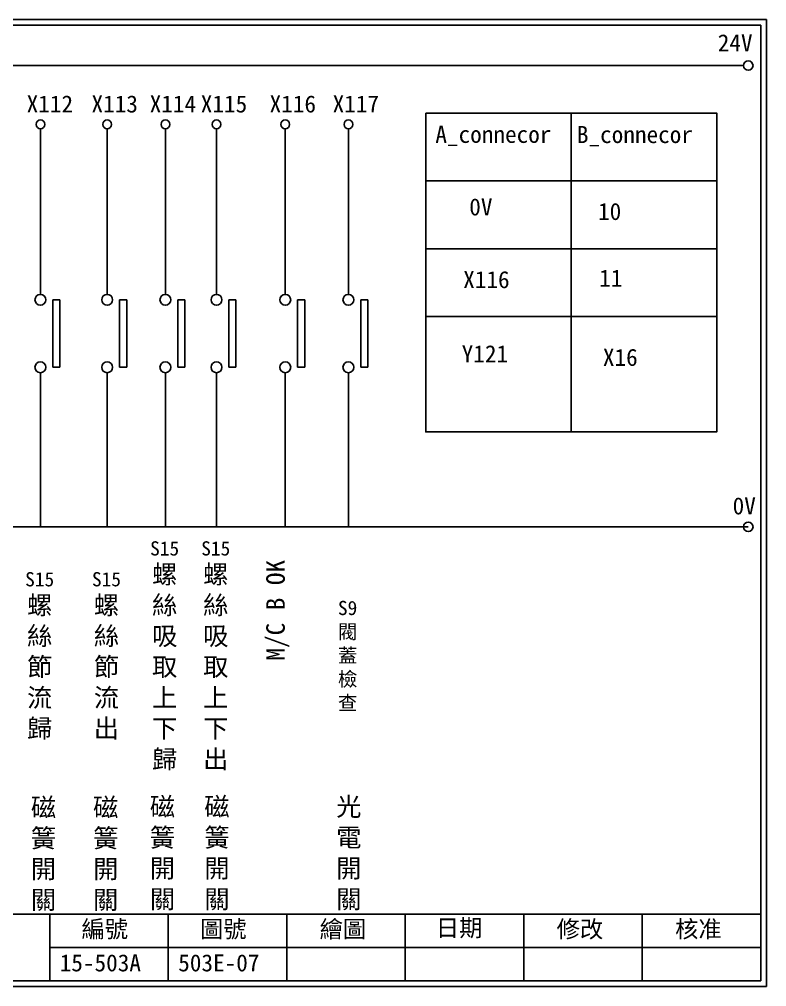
# Model space of a CAD drawing. Extents: x 325 to 612, y 3 to 207.
# Drawn here: x 454.7 to 612.3, y 3 to 207 of the extents above; entities that cross this region are included whole.
import ezdxf

# ---------------------------------------------------------------- set-up
doc = ezdxf.new("R2010")
doc.units = 0
doc.layers.get('0').update_dxf_attribs({"linetype": 'CONTINUOUS'})
doc.layers.add('圖框層', color=7, linetype='CONTINUOUS')
doc.layers.add('標尺寸層', color=3, linetype='CONTINUOUS')
doc.styles.add('CNS', font='romanc.shx', dxfattribs={"bigfont": 'chineset.shx'})
doc.styles.add('STSL', font='kaiu.ttf')

msp = doc.modelspace()

# ---------------------------------------------------------------- linework, layer by layer
for p, q in [((463.22, 147.83), (461.72, 147.83)), ((477.31, 147.83), (475.81, 147.83)), ((489.59, 147.83), (488.09, 147.83)), ((500.37, 147.83), (498.86, 147.83)), ((514.88, 147.83), (513.38, 147.83)), ((528.18, 147.83), (526.68, 147.83)), ((463.22, 133.6), (461.72, 133.6)), ((477.31, 133.6), (475.81, 133.6)), ((489.59, 133.6), (488.09, 133.6)), ((500.37, 133.6), (498.86, 133.6)), ((514.88, 133.6), (513.38, 133.6)), ((528.18, 133.6), (526.68, 133.6))]:
    msp.add_line(p, q)
for centre in [(608.44, 197.22), (608.44, 99.96)]:
    msp.add_circle(centre, 1)
at = {"layer": '圖框層', "color": 7}
for p, q in [((612.32, 206.97), (325.32, 206.97)), ((612.32, 3), (612.32, 206.97)), ((611.07, 205.72), (326.57, 205.72)), ((611.07, 4.25), (611.07, 205.72)), ((326.57, 18.25), (611.07, 18.25)), ((461.07, 4.25), (461.07, 18.25)), ((486.07, 4.25), (486.07, 18.25)), ((511.07, 4.25), (511.07, 18.25)), ((536.07, 4.25), (536.07, 18.25)), ((561.07, 4.25), (561.07, 18.25)), ((586.07, 4.25), (586.07, 18.25)), ((461.07, 11.25), (611.07, 11.25)), ((326.57, 4.25), (611.07, 4.25)), ((325.32, 3), (612.32, 3))]:
    msp.add_line(p, q, dxfattribs=at)
at = {"layer": '標尺寸層', "color": 7}
for p, q in [((329.84, 197.22), (607.44, 197.22)), ((459.12, 183.91), (459.12, 148.99)), ((473.2, 183.91), (473.2, 148.99)), ((485.48, 183.91), (485.48, 148.99)), ((496.26, 183.91), (496.26, 148.99)), ((510.77, 183.91), (510.77, 148.99)), ((524.08, 183.91), (524.08, 148.99)), ((461.72, 133.6), (461.72, 147.83)), ((463.22, 133.6), (463.22, 147.83)), ((475.81, 133.6), (475.81, 147.83)), ((477.31, 133.6), (477.31, 147.83)), ((488.09, 133.6), (488.09, 147.83)), ((489.59, 133.6), (489.59, 147.83)), ((498.86, 133.6), (498.86, 147.83)), ((500.37, 133.6), (500.37, 147.83)), ((513.38, 133.6), (513.38, 147.83)), ((514.88, 133.6), (514.88, 147.83)), ((526.68, 133.6), (526.68, 147.83)), ((528.18, 133.6), (528.18, 147.83)), ((459.12, 132.46), (459.12, 99.96)), ((459.12, 132.45), (459.12, 99.96)), ((473.2, 132.46), (473.2, 99.96)), ((473.2, 132.45), (473.2, 99.96)), ((485.48, 132.46), (485.48, 99.96)), ((485.48, 132.45), (485.48, 99.96)), ((496.26, 132.46), (496.26, 99.96)), ((496.26, 132.45), (496.26, 99.96)), ((510.77, 132.46), (510.77, 99.96)), ((510.77, 132.45), (510.77, 99.96)), ((524.08, 132.46), (524.08, 99.96)), ((524.08, 132.45), (524.08, 99.96)), ((331.05, 99.96), (608.44, 99.96))]:
    msp.add_line(p, q, dxfattribs=at)
at = {"layer": '標尺寸層'}
for p, q in [((571.1, 187.19), (571.1, 119.97)), ((540.39, 172.89), (601.8, 172.89)), ((540.39, 158.6), (601.8, 158.6)), ((540.39, 144.3), (601.8, 144.3)), ((571.1, 119.97), (540.39, 119.97)), ((571.1, 119.97), (601.8, 119.97)), ((601.8, 119.97), (571.1, 119.97))]:
    msp.add_line(p, q, dxfattribs=at)
msp.add_lwpolyline([(540.39, 187.19), (601.8, 187.19), (601.8, 119.97), (540.39, 119.97)], close=True, dxfattribs=at)
at = {"layer": '標尺寸層', "color": 7}
for centre, radius in [((459.12, 184.83), 0.92), ((473.2, 184.83), 0.92), ((485.48, 184.83), 0.92), ((496.26, 184.83), 0.92), ((510.77, 184.83), 0.92), ((524.08, 184.83), 0.92), ((459.12, 147.83), 1.15), ((473.2, 147.83), 1.15), ((485.48, 147.83), 1.15), ((496.26, 147.83), 1.15), ((510.77, 147.83), 1.15), ((524.08, 147.83), 1.15), ((459.12, 133.6), 1.15), ((473.2, 133.6), 1.15), ((485.48, 133.6), 1.15), ((496.26, 133.6), 1.15), ((510.77, 133.6), 1.15), ((524.08, 133.6), 1.15)]:
    msp.add_circle(centre, radius, dxfattribs=at)

# ---------------------------------------------------------------- texts
at = {"layer": '圖框層', "color": 4, "style": 'STSL'}
for s, p in [('24V', (602, 200.22)), ('X112', (456.21, 187.33)), ('X113', (469.89, 187.33)), ('X114', (482.17, 187.33)), ('X115', (492.94, 187.33)), ('X116', (507.46, 187.33)), ('X117', (520.76, 187.33)), ('A_connecor', (542.43, 180.92)), ('B_connecor', (572.28, 180.88)), ('0V', (549.58, 165.62)), ('10', (576.75, 164.66)), ('X116', (548.3, 150.29)), ('11', (576.98, 150.61)), ('Y121', (547.98, 134.65)), ('X16', (577.77, 133.9)), ('0V', (605.14, 102.58)), ('編號', (467.78, 13.34)), ('圖號', (492.78, 13.34)), ('繪圖', (518.01, 13.34)), ('日期', (542.54, 13.59)), ('修改', (568.01, 13.34)), ('核准', (593.01, 13.34)), ('15-503A', (463.18, 6.22)), ('503E-07', (488.18, 6.22))]:
    msp.add_text(s, height=3.6, dxfattribs=at).set_placement(p)
at = {"layer": '標尺寸層', "color": 7, "char_height": 3.9, "width": 4.9608, "attachment_point": 5, "style": 'CNS'}
for s, insert in [('{\\fDFKai-SB|b0|i0|c136|p65;\\H0.76923x;S15\\H1.3x;螺絲吸取上下歸}', (485.32, 72.75)), ('{\\fDFKai-SB|b0|i0|c136|p65;\\H0.76923x;S15\\H1.3x;螺絲吸取上下出}', (496.1, 72.75)), ('{\\fDFKai-SB|b0|i0|c136|p65;\\H0.76923x;S15\\H1.3x;螺絲節流歸}', (458.96, 72.75)), ('{\\fDFKai-SB|b0|i0|c136|p65;\\H0.76923x;S15\\H1.3x;螺絲節流出}', (473.05, 72.75)), ('{\\fDFKai-SB|b0|i0|c136|p65;\\H0.76923x;S9閥蓋檢查}', (523.92, 72.75)), ('{\\fDFKai-SB|b0|i0|c136|p65;磁簧開關}', (459.77, 30.85)), ('{\\fDFKai-SB|b0|i0|c136|p65;磁簧開關}', (472.89, 30.85)), ('{\\fDFKai-SB|b0|i0|c136|p65;磁簧開關}', (484.86, 30.99)), ('{\\fDFKai-SB|b0|i0|c136|p65;磁簧開關}', (496.36, 30.99)), ('{\\fDFKai-SB|b0|i0|c136|p65;光電開關}', (524.18, 30.99))]:
    msp.add_mtext(s, dxfattribs=dict(at, insert=insert))
at = {"layer": '標尺寸層', "color": 7, "insert": (509.19, 82.37), "char_height": 3.9, "width": 29.9575, "attachment_point": 5, "rotation": 90, "style": 'CNS'}
msp.add_mtext('{\\fDFKai-SB|b0|i0|c136|p65;M/C B OK}', dxfattribs=at)

doc.saveas('drawing.dxf')
